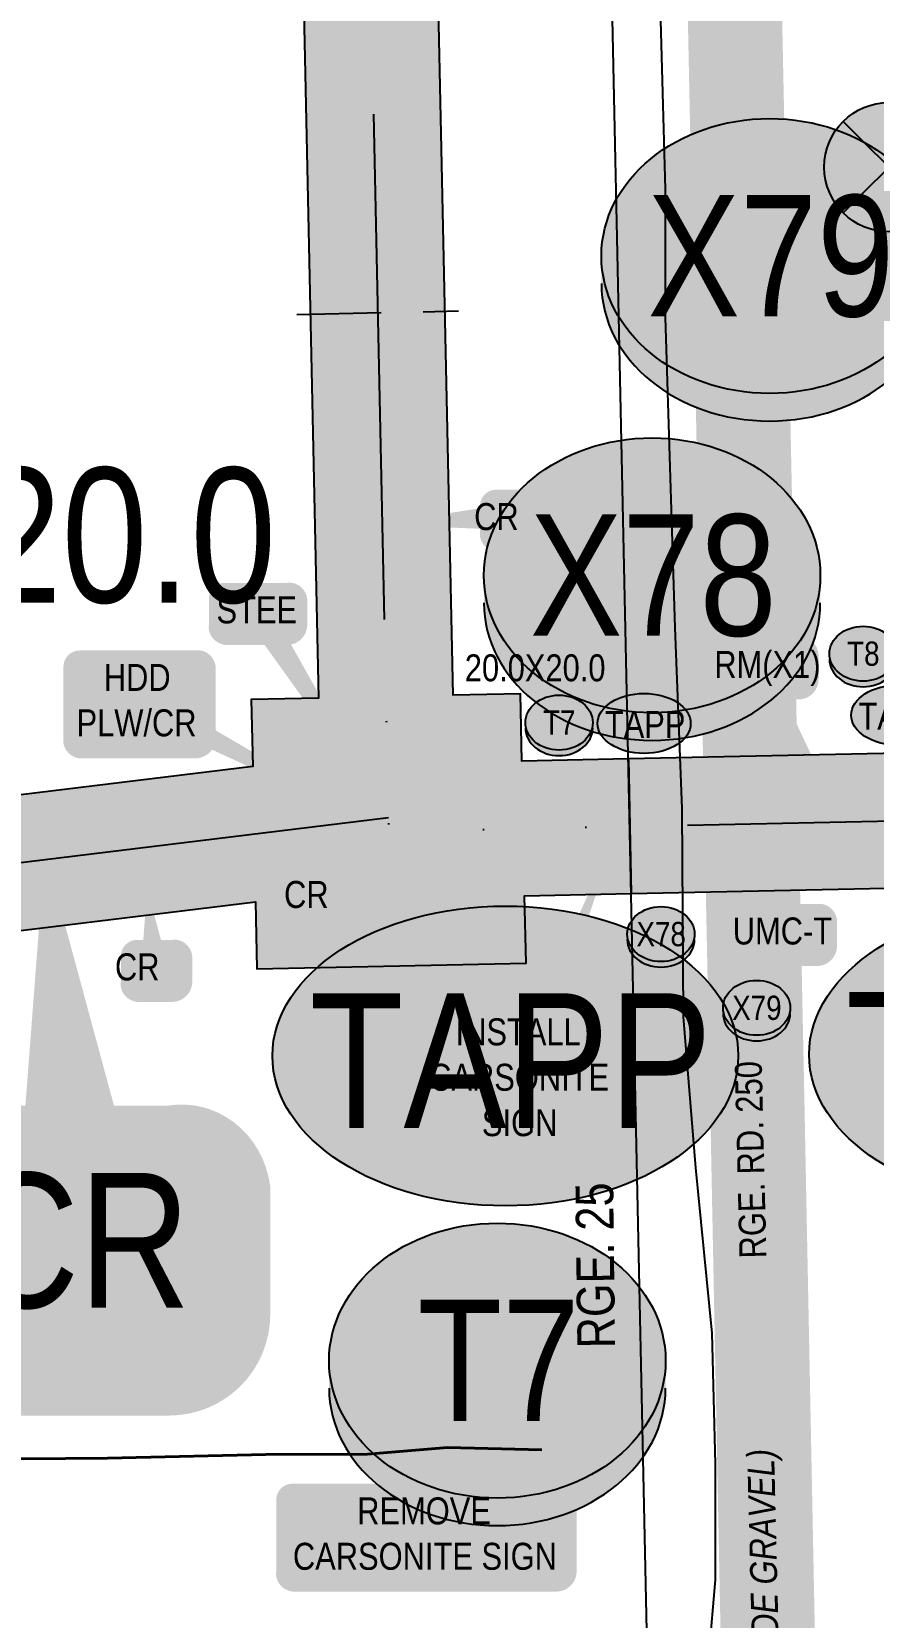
# Model space of a CAD drawing. Extents: x 88833 to 97610, y 5963373 to 5974710.
# Drawn here: x 93962.5 to 94025, y 5964333.6 to 5964451.3 of the extents above; entities that cross this region are included whole.
import ezdxf
from ezdxf.enums import TextEntityAlignment as Align

# ---------------------------------------------------------------- set-up
doc = ezdxf.new("R2010")
doc.units = 0
doc.header["$LTSCALE"] = 5
for name, pattern in [('COOP2', [10, 5, -1, 0, -1, 0, -1, 0, -1, 0, -1]), ('DASHDOT', [25.4, 12.7, -6.35, 0, -6.35]), ('foc-TIELINE', [1.875, 1.25, -0.625])]:
    doc.linetypes.add(name, pattern=pattern)
for name, color, linetype in [('AS-POWER-EXISTING-PP', 72, 'Continuous'), ('AS-ROADS', 254, 'Continuous'), ('AS-TELEPHONE', 224, 'foc-TEL'), ('CG-NOTES', 7, 'Continuous'), ('CG-NOTES-1000', 7, 'Continuous'), ('D-TXT-1000', 6, 'Continuous'), ('L-ROAD-T-1000', 7, 'Continuous'), ('L-SEC', 7, 'Continuous'), ('P-APEX RECON PAY ITEMS', 240, 'Continuous'), ('P-APEX RECON PAY ITEMS-1000', 240, 'Continuous'), ('P-APEX RECON-10m BUFFER', 51, 'COOP2'), ('P-APEX RECON-URBAN', 30, 'COOP2'), ('P-APEX RECON-WORK AREA', 104, 'Continuous'), ('P-BUFFER-PURPLE', 187, 'foc-TIELINE'), ('P-CROSSINGS', 250, 'Continuous'), ('P-CROSSINGS-1000', 250, 'Continuous')]:
    doc.layers.add(name, color=color, linetype=linetype)
for name, color, linetype, lineweight in [('AS-RECON EXISTING', 151, 'DASHDOT', 40), ('P-APEX RECON-TWS-T', 104, 'Continuous', 9), ('P-APEX RECON-TWS-T-1000', 104, 'Continuous', 9), ('T-TEXT-1000', 48, 'Continuous', 18)]:
    doc.layers.add(name, color=color, linetype=linetype, lineweight=lineweight)
doc.layers.add('P-APEX RECON-TO BE DRILLED-H', color=7, linetype='Continuous', true_color=0xffafe1)
doc.styles.add('175L', font='ARIALN.TTF', dxfattribs={"height": 2})
doc.styles.add('80', font='ARIALN.TTF', dxfattribs={"height": 10})
doc.styles.add('80L', font='ARIALN.TTF', dxfattribs={"height": 10})
doc.styles.add('80LS', font='ARIALNI.TTF', dxfattribs={"height": 10})
doc.styles.add('Crossing', font='ARIALN.TTF', dxfattribs={"height": 10})
doc.styles.add('foc-LtypeFont', font='ARIALN.TTF', dxfattribs={"height": 7.349999999999999})
doc.linetypes.add('foc-TEL', pattern='A,2,-1,["T",foc-LtypeFont,S=0.2,R=0,X=-0.425,Y=-0.75],-1.239999999999999,8', length=12.24)

# ---------------------------------------------------------------- blocks, each defined once
blk = doc.blocks.new('POWERPOLE')
h = blk.add_hatch(color=255)
edge = h.paths.add_edge_path()
edge.add_arc((0, 0), 0.9600000000000002, 0, 360)
at = {"linetype": 'Continuous'}
for p, q in [((0.678822509938982, -0.678822509938982), (-0.678822509938982, 0.678822509938982)), ((-0.678822509938982, -0.678822509938982), (0.678822509938982, 0.678822509938982))]:
    blk.add_line(p, q, dxfattribs=at)
blk.add_circle((0, 0), 0.9600000000000002, dxfattribs=at)
blk = doc.blocks.new('*U874')
at = {"true_color": 0xffffa8}
h = blk.add_hatch(color=51, dxfattribs=at)
edge = h.paths.add_edge_path()
edge.add_line((-6.499999999999975, -11.5), (6.499999999999975, -11.5))
edge.add_arc((6.499999999999982, -5.499999999999993), 6.000000000000007, 269.9999999999999, 359.9999999999999)
edge.add_line((12.49999999999999, -5.5), (12.49999999999999, 4))
edge.add_arc((6.499999999999982, 3.999999999999993), 6.000000000000007, 6.361109362927026e-14, 90.00000000000007)
edge.add_line((6.499999999999975, 10), (-6.499999999999975, 10))
edge.add_arc((-6.499999999999982, 3.999999999999993), 6.000000000000007, 89.99999999999993, 179.9999999999999)
edge.add_line((-12.49999999999999, 4), (-12.49999999999999, -5.5))
edge.add_arc((-6.499999999999982, -5.499999999999993), 6.000000000000007, 180, 270.0000000000001)
at = {"color": 240, "flags": 128}
for points in [[(-2.732105526386694, 28.91926412632639, 0, 9.999999999999995, 0), (0, 0, 4.999999999999997, 4.999999999999997, 0)], [(-0.9975861934179426, -11.43768851242966, 0, 10, 0), (0, 0, 5, 5, 0)]]:
    blk.add_lwpolyline(points, format="xyseb", dxfattribs=at)
blk.add_lwpolyline([(-6.499999999999975, -11.5, 3, 3, 0), (6.499999999999975, -11.5, 3, 3, 0.4142135623730951), (12.49999999999999, -5.5, 3, 3, 0), (12.49999999999999, 4, 3, 0, 0.4142135623730951), (6.499999999999975, 10, 0, 0, 0), (-6.499999999999975, 10, 0, 0, 0.4142135623730951), (-12.49999999999999, 4, 0, 0, 0), (-12.49999999999999, -5.5, 0, 3, 0.4142135623730951)], format="xyseb", close=True, dxfattribs=at)
at = {"color": 4, "style": '80'}
blk.add_attdef('OTHER_001', (-14.69645293315144, -5.003410641200546), '', height=10, dxfattribs=at)
blk = doc.blocks.new('*U879')
at = {"true_color": 0xffffa8}
h = blk.add_hatch(color=51, dxfattribs=at)
edge = h.paths.add_edge_path()
edge.add_line((-48.99999999999999, -20), (48.99999999999997, -20))
edge.add_arc((48.99999999999998, -13.99999999999999), 6.000000000000007, 269.9999999999999, 359.9999999999999)
edge.add_line((54.99999999999999, -14), (55, 12.5))
edge.add_arc((48.99999999999999, 12.49999999999999), 6.000000000000007, 6.785183320455494e-14, 90.00000000000007)
edge.add_line((48.99999999999999, 18.5), (-48.99999999999997, 18.5))
edge.add_arc((-48.99999999999998, 12.49999999999999), 6.000000000000007, 89.99999999999993, 179.9999999999999)
edge.add_line((-54.99999999999999, 12.5), (-55, -14))
edge.add_arc((-48.99999999999999, -13.99999999999999), 6.000000000000007, 180, 270.0000000000001)
at = {"color": 240, "flags": 128}
for points in [[(80.45326375901634, 30.95651052652251, 0, 9.999999999999988, 0), (0, 0, 4.999999999999994, 4.999999999999994, 0)], [(-0.9975861934179426, -11.43768851242966, 0, 10, 0), (0, 0, 5, 5, 0)]]:
    blk.add_lwpolyline(points, format="xyseb", dxfattribs=at)
blk.add_lwpolyline([(-48.99999999999999, -20, 3, 3, 0), (48.99999999999997, -20, 3, 3, 0.4142135623730951), (54.99999999999999, -14, 3, 3, 0), (55, 12.5, 3, 0, 0.4142135623730951), (48.99999999999999, 18.5, 0, 0, 0), (-48.99999999999997, 18.5, 0, 0, 0.4142135623730951), (-54.99999999999999, 12.5, 0, 0, 0), (-55, -14, 0, 3, 0.4142135623730951)], format="xyseb", close=True, dxfattribs=at)
at = {"color": 4, "style": '80'}
blk.add_attdef('OTHER_001', (-14.69645293315144, -5.003410641200546), '', height=10, dxfattribs=at)
blk = doc.blocks.new('*U881')
at = {"true_color": 0xffffa8}
h = blk.add_hatch(color=51, dxfattribs=at)
edge = h.paths.add_edge_path()
edge.add_line((-6.499999999999975, -11.5), (6.499999999999975, -11.5))
edge.add_arc((6.499999999999982, -5.499999999999993), 6.000000000000007, 269.9999999999999, 359.9999999999999)
edge.add_line((12.49999999999999, -5.5), (12.49999999999999, 4))
edge.add_arc((6.499999999999982, 3.999999999999993), 6.000000000000007, 6.361109362927026e-14, 90.00000000000007)
edge.add_line((6.499999999999975, 10), (-6.499999999999975, 10))
edge.add_arc((-6.499999999999982, 3.999999999999993), 6.000000000000007, 89.99999999999993, 179.9999999999999)
edge.add_line((-12.49999999999999, 4), (-12.49999999999999, -5.5))
edge.add_arc((-6.499999999999982, -5.499999999999993), 6.000000000000007, 180, 270.0000000000001)
at = {"color": 240, "flags": 128}
blk.add_lwpolyline([(-6.499999999999975, -11.5, 3, 3, 0), (6.499999999999975, -11.5, 3, 3, 0.4142135623730951), (12.49999999999999, -5.5, 3, 3, 0), (12.49999999999999, 4, 3, 0, 0.4142135623730951), (6.499999999999975, 10, 0, 0, 0), (-6.499999999999975, 10, 0, 0, 0.4142135623730951), (-12.49999999999999, 4, 0, 0, 0), (-12.49999999999999, -5.5, 0, 3, 0.4142135623730951)], format="xyseb", close=True, dxfattribs=at)
for points in [[(-51.46716582443788, -2.981952424071966, 0, 9.999999999999993, 0), (0, 0, 4.999999999999996, 4.999999999999996, 0)], [(-0.9975861934179426, -11.43768851242966, 0, 10, 0), (0, 0, 5, 5, 0)]]:
    blk.add_lwpolyline(points, format="xyseb", dxfattribs=at)
at = {"color": 4, "style": '80'}
blk.add_attdef('OTHER_001', (-14.69645293315144, -5.003410641200546), '', height=10, dxfattribs=at)
blk = doc.blocks.new('*U885')
at = {"true_color": 0xffffa8}
h = blk.add_hatch(color=51, dxfattribs=at)
edge = h.paths.add_edge_path()
edge.add_line((-16.49999999999998, -11.5), (16.49999999999997, -11.5))
edge.add_arc((16.49999999999998, -5.499999999999993), 6.000000000000007, 269.9999999999999, 359.9999999999999)
edge.add_line((22.49999999999998, -5.5), (22.5, 4))
edge.add_arc((16.49999999999999, 3.999999999999993), 6.000000000000007, 6.361109362927026e-14, 90.00000000000007)
edge.add_line((16.49999999999998, 10), (-16.49999999999997, 10))
edge.add_arc((-16.49999999999998, 3.999999999999993), 6.000000000000007, 89.99999999999993, 179.9999999999999)
edge.add_line((-22.49999999999998, 4), (-22.5, -5.5))
edge.add_arc((-16.49999999999999, -5.499999999999993), 6.000000000000007, 180, 270.0000000000001)
at = {"color": 240, "flags": 128}
blk.add_lwpolyline([(-16.49999999999998, -11.5, 3, 3, 0), (16.49999999999997, -11.5, 3, 3, 0.4142135623730951), (22.49999999999998, -5.5, 3, 3, 0), (22.5, 4, 3, 0, 0.4142135623730951), (16.49999999999998, 10, 0, 0, 0), (-16.49999999999997, 10, 0, 0, 0.4142135623730951), (-22.49999999999998, 4, 0, 0, 0), (-22.5, -5.5, 0, 3, 0.4142135623730951)], format="xyseb", close=True, dxfattribs=at)
for points in [[(-19.91225860483798, -61.8350354805278, 0, 10, 0), (0, 0, 5, 5, 0)], [(34.33774139495974, -61.38503548075945, 0, 9.999999999999988, 0), (0, 0, 4.999999999999994, 4.999999999999994, 0)]]:
    blk.add_lwpolyline(points, format="xyseb", dxfattribs=at)
at = {"color": 4, "style": '80'}
blk.add_attdef('OTHER_001', (-14.69645293315144, -5.003410641200546), '', height=10, dxfattribs=at)
blk = doc.blocks.new('*U886')
at = {"true_color": 0xffffa8}
h = blk.add_hatch(color=51, dxfattribs=at)
edge = h.paths.add_edge_path()
edge.add_line((-16.49999999999998, -11.5), (16.49999999999997, -11.5))
edge.add_arc((16.49999999999998, -5.499999999999993), 6.000000000000007, 269.9999999999999, 359.9999999999999)
edge.add_line((22.49999999999998, -5.5), (22.5, 4))
edge.add_arc((16.49999999999999, 3.999999999999993), 6.000000000000007, 6.361109362927026e-14, 90.00000000000007)
edge.add_line((16.49999999999998, 10), (-16.49999999999997, 10))
edge.add_arc((-16.49999999999998, 3.999999999999993), 6.000000000000007, 89.99999999999993, 179.9999999999999)
edge.add_line((-22.49999999999998, 4), (-22.5, -5.5))
edge.add_arc((-16.49999999999999, -5.499999999999993), 6.000000000000007, 180, 270.0000000000001)
at = {"color": 240, "flags": 128}
for points in [[(-33.37095935483052, 39.18863595066218, 0, 9.999999999999988, 0), (0, 0, 4.999999999999994, 4.999999999999994, 0)], [(-0.9975861934179426, -11.43768851242966, 0, 10, 0), (0, 0, 5, 5, 0)]]:
    blk.add_lwpolyline(points, format="xyseb", dxfattribs=at)
blk.add_lwpolyline([(-16.49999999999998, -11.5, 3, 3, 0), (16.49999999999997, -11.5, 3, 3, 0.4142135623730951), (22.49999999999998, -5.5, 3, 3, 0), (22.5, 4, 3, 0, 0.4142135623730951), (16.49999999999998, 10, 0, 0, 0), (-16.49999999999997, 10, 0, 0, 0.4142135623730951), (-22.49999999999998, 4, 0, 0, 0), (-22.5, -5.5, 0, 3, 0.4142135623730951)], format="xyseb", close=True, dxfattribs=at)
at = {"color": 4, "style": '80'}
blk.add_attdef('OTHER_001', (-14.69645293315144, -5.003410641200546), '', height=10, dxfattribs=at)
blk = doc.blocks.new('TAPP_Access_Point')
h = blk.add_hatch(color=255)
h.dxf.hatch_style = 1
edge = h.paths.add_edge_path()
edge.add_ellipse((-0.3951519758265931, 0.3492528635715644), major_axis=(-17.30533953341364, 0), ratio=0.6432188296777427, start_angle=0, end_angle=360)
at = {"color": 170}
blk.add_ellipse((-0.3951519758265931, 0.3492528635715644), major_axis=(-17.30533953341364, 0), ratio=0.6432188296777427, dxfattribs=at)
at = {"color": 170, "style": '175L'}
blk.add_text('TAPP', height=10, dxfattribs=at).set_placement((0, 0), align=Align.MIDDLE_CENTER)
blk = doc.blocks.new('*U887')
at = {"true_color": 0xffffa8}
h = blk.add_hatch(color=51, dxfattribs=at)
edge = h.paths.add_edge_path()
edge.add_line((-31.49999999999999, -28.5), (31.49999999999997, -28.5))
edge.add_arc((31.49999999999998, -22.49999999999999), 6.000000000000007, 269.9999999999999, 359.9999999999999)
edge.add_line((37.49999999999999, -22.5), (37.5, 21))
edge.add_arc((31.49999999999999, 20.99999999999999), 6.000000000000007, 6.785183320455494e-14, 90.00000000000007)
edge.add_line((31.49999999999999, 27), (-31.49999999999997, 27))
edge.add_arc((-31.49999999999998, 20.99999999999999), 6.000000000000007, 89.99999999999993, 179.9999999999999)
edge.add_line((-37.49999999999999, 21), (-37.5, -22.5))
edge.add_arc((-31.49999999999999, -22.49999999999999), 6.000000000000007, 180, 270.0000000000001)
at = {"color": 240, "flags": 128}
for points in [[(37.26616467836492, 92.9889299662598, 0, 9.999999999999988, 0), (0, 0, 4.999999999999994, 4.999999999999994, 0)], [(-0.9975861934179426, -11.43768851242966, 0, 10, 0), (0, 0, 5, 5, 0)]]:
    blk.add_lwpolyline(points, format="xyseb", dxfattribs=at)
blk.add_lwpolyline([(-31.49999999999999, -28.5, 3, 3, 0), (31.49999999999997, -28.5, 3, 3, 0.4142135623730951), (37.49999999999999, -22.5, 3, 3, 0), (37.5, 21, 3, 0, 0.4142135623730951), (31.49999999999999, 27, 0, 0, 0), (-31.49999999999997, 27, 0, 0, 0.4142135623730951), (-37.49999999999999, 21, 0, 0, 0), (-37.5, -22.5, 0, 3, 0.4142135623730951)], format="xyseb", close=True, dxfattribs=at)
at = {"color": 4, "style": '80'}
blk.add_attdef('OTHER_001', (-14.69645293315144, -5.003410641200546), '', height=10, dxfattribs=at)
blk = doc.blocks.new('*U888')
at = {"true_color": 0xffffa8}
h = blk.add_hatch(color=51, dxfattribs=at)
edge = h.paths.add_edge_path()
edge.add_line((-21.49999999999998, -20), (21.49999999999997, -20))
edge.add_arc((21.49999999999998, -13.99999999999999), 6.000000000000007, 269.9999999999999, 359.9999999999999)
edge.add_line((27.49999999999999, -14), (27.49999999999999, 12.5))
edge.add_arc((21.49999999999999, 12.49999999999999), 6.000000000000007, 6.785183320455494e-14, 90.00000000000007)
edge.add_line((21.49999999999998, 18.5), (-21.49999999999997, 18.5))
edge.add_arc((-21.49999999999998, 12.49999999999999), 6.000000000000007, 89.99999999999993, 179.9999999999999)
edge.add_line((-27.49999999999999, 12.5), (-27.49999999999999, -14))
edge.add_arc((-21.49999999999999, -13.99999999999999), 6.000000000000007, 180, 270.0000000000001)
at = {"color": 240, "flags": 128}
blk.add_lwpolyline([(-21.49999999999998, -20, 3, 3, 0), (21.49999999999997, -20, 3, 3, 0.4142135623730951), (27.49999999999999, -14, 3, 3, 0), (27.49999999999999, 12.5, 3, 0, 0.4142135623730951), (21.49999999999998, 18.5, 0, 0, 0), (-21.49999999999997, 18.5, 0, 0, 0.4142135623730951), (-27.49999999999999, 12.5, 0, 0, 0), (-27.49999999999999, -14, 0, 3, 0.4142135623730951)], format="xyseb", close=True, dxfattribs=at)
for points in [[(-0.9975861934179426, -11.43768851242966, 0, 10, 0), (0, 0, 5, 5, 0)], [(93.23030136068812, -48.59461588830122, 0, 9.999999999999986, 0), (0, 0, 4.999999999999993, 4.999999999999993, 0)]]:
    blk.add_lwpolyline(points, format="xyseb", dxfattribs=at)
at = {"color": 4, "style": '80'}
blk.add_attdef('OTHER_001', (-14.69645293315144, -5.003410641200546), '', height=10, dxfattribs=at)
blk = doc.blocks.new('xing2')
h = blk.add_hatch(color=50)
h.dxf.hatch_style = 1
edge = h.paths.add_edge_path()
edge.add_ellipse((0, 0), major_axis=(-12.5, 0), ratio=0.8162973455633619, start_angle=0, end_angle=360)
h = blk.add_hatch(color=250)
h.dxf.hatch_style = 1
edge = h.paths.add_edge_path()
edge.add_ellipse((0, -2.047489049626165), major_axis=(-12.5, 0), ratio=0.8162973455633619, start_angle=0, end_angle=180)
edge.add_line((12.5, -2.047489049626165), (12.5, 0))
edge.add_ellipse((0, 0), major_axis=(-12.5, 0), ratio=0.8162973455633619, start_angle=0, end_angle=180, ccw=False)
edge.add_line((-12.5, 0), (-12.5, -2.047489049626165))
at = {"color": 250}
blk.add_ellipse((0, 0), major_axis=(-12.5, 0), ratio=0.8162973455633619, dxfattribs=at)
blk.add_ellipse((0, -2.047489049626165), major_axis=(-12.5, 0), ratio=0.8162973455633619, start_param=0, end_param=3.141592653589793, dxfattribs=at)
at = {"color": 250, "style": 'Crossing'}
blk.add_attdef('CROSSING', text='', height=9, dxfattribs=at).set_placement((0.08916442567715421, 0.0199513138486509), align=Align.MIDDLE_CENTER)
at = {"color": 250, "style": 'Crossing', "flags": 1}
for tag, p in [('OWNER', (0.08916442567715421, -12.49201765665748)), ('DESCRIPTION', (0.08916442567715421, -25.770021277247)), ('LOCATION', (0.08916442567715421, -39.30337514164421)), ('DWG_REF', (0.08916442567715421, -52.83672900604233))]:
    blk.add_attdef(tag, text='', height=9, dxfattribs=at).set_placement(p, align=Align.MIDDLE_CENTER)
blk = doc.blocks.new('Well_proximity')
h = blk.add_hatch(color=191)
h.dxf.hatch_style = 1
edge = h.paths.add_edge_path()
edge.add_ellipse((0, 0), major_axis=(-12.5, 0), ratio=0.8162973455633618, start_angle=0, end_angle=360)
h = blk.add_hatch(color=250)
h.dxf.hatch_style = 1
edge = h.paths.add_edge_path()
edge.add_ellipse((0, -2.047489049626165), major_axis=(-12.5, 0), ratio=0.8162973455633618, start_angle=0, end_angle=180)
edge.add_line((12.5, -2.047489049626165), (12.5, 0))
edge.add_ellipse((0, 0), major_axis=(-12.5, 0), ratio=0.8162973455633618, start_angle=0, end_angle=180, ccw=False)
edge.add_line((-12.5, 0), (-12.5, -2.047489049626165))
at = {"color": 250}
blk.add_ellipse((0, 0), major_axis=(-12.5, 0), ratio=0.8162973455633618, dxfattribs=at)
blk.add_ellipse((0, -2.047489049626165), major_axis=(-12.5, 0), ratio=0.8162973455633618, start_param=0, end_param=3.141592653589793, dxfattribs=at)
at = {"color": 250, "style": '80L'}
blk.add_attdef('CROSSING', text='', height=9, dxfattribs=at).set_placement((0.0891644256771542, 0.0199513138486509), align=Align.MIDDLE_CENTER)
blk = doc.blocks.new('*U1202')
at = {"true_color": 0xffffa8}
h = blk.add_hatch(color=51, dxfattribs=at)
edge = h.paths.add_edge_path()
edge.add_line((-6.499999999999975, -11.5), (6.499999999999975, -11.5))
edge.add_arc((6.499999999999982, -5.499999999999993), 6.000000000000007, 269.9999999999999, 359.9999999999999)
edge.add_line((12.49999999999999, -5.5), (12.49999999999999, 4))
edge.add_arc((6.499999999999982, 3.999999999999993), 6.000000000000007, 6.361109362927026e-14, 90.00000000000007)
edge.add_line((6.499999999999975, 10), (-6.499999999999975, 10))
edge.add_arc((-6.499999999999982, 3.999999999999993), 6.000000000000007, 89.99999999999993, 179.9999999999999)
edge.add_line((-12.49999999999999, 4), (-12.49999999999999, -5.5))
edge.add_arc((-6.499999999999982, -5.499999999999993), 6.000000000000007, 180, 270.0000000000001)
at = {"color": 240, "flags": 128}
for points in [[(61.6071841013018, 16.53955131549207, 0, 9.999999999999988, 0), (0, 0, 4.999999999999994, 4.999999999999994, 0)], [(-0.9975861934179426, -11.43768851242966, 0, 10, 0), (0, 0, 5, 5, 0)]]:
    blk.add_lwpolyline(points, format="xyseb", dxfattribs=at)
blk.add_lwpolyline([(-6.499999999999975, -11.5, 3, 3, 0), (6.499999999999975, -11.5, 3, 3, 0.4142135623730951), (12.49999999999999, -5.5, 3, 3, 0), (12.49999999999999, 4, 3, 0, 0.4142135623730951), (6.499999999999975, 10, 0, 0, 0), (-6.499999999999975, 10, 0, 0, 0.4142135623730951), (-12.49999999999999, 4, 0, 0, 0), (-12.49999999999999, -5.5, 0, 3, 0.4142135623730951)], format="xyseb", close=True, dxfattribs=at)
at = {"color": 4, "style": '80'}
blk.add_attdef('OTHER_001', (-14.69645293315144, -5.003410641200546), '', height=10, dxfattribs=at)
blk = doc.blocks.new('*U1203')
at = {"true_color": 0xffffa8}
h = blk.add_hatch(color=51, dxfattribs=at)
edge = h.paths.add_edge_path()
edge.add_line((-11.49999999999998, -11.5), (11.49999999999997, -11.5))
edge.add_arc((11.49999999999998, -5.499999999999993), 6.000000000000007, 269.9999999999999, 359.9999999999999)
edge.add_line((17.49999999999999, -5.5), (17.49999999999999, 4))
edge.add_arc((11.49999999999999, 3.999999999999993), 6.000000000000007, 6.361109362927026e-14, 90.00000000000007)
edge.add_line((11.49999999999998, 10), (-11.49999999999997, 10))
edge.add_arc((-11.49999999999998, 3.999999999999993), 6.000000000000007, 89.99999999999993, 179.9999999999999)
edge.add_line((-17.49999999999999, 4), (-17.49999999999999, -5.5))
edge.add_arc((-11.49999999999999, -5.499999999999993), 6.000000000000007, 180, 270.0000000000001)
at = {"color": 240, "flags": 128}
blk.add_lwpolyline([(-11.49999999999998, -11.5, 3, 3, 0), (11.49999999999997, -11.5, 3, 3, 0.4142135623730951), (17.49999999999999, -5.5, 3, 3, 0), (17.49999999999999, 4, 3, 0, 0.4142135623730951), (11.49999999999998, 10, 0, 0, 0), (-11.49999999999997, 10, 0, 0, 0.4142135623730951), (-17.49999999999999, 4, 0, 0, 0), (-17.49999999999999, -5.5, 0, 3, 0.4142135623730951)], format="xyseb", close=True, dxfattribs=at)
for points in [[(-0.9975861934179426, -11.43768851242966, 0, 10, 0), (0, 0, 5, 5, 0)], [(49.15141633518671, -77.15108904326571, 0, 9.999999999999986, 0), (0, 0, 4.999999999999993, 4.999999999999993, 0)]]:
    blk.add_lwpolyline(points, format="xyseb", dxfattribs=at)
at = {"color": 4, "style": '80'}
blk.add_attdef('OTHER_001', (-14.69645293315144, -5.003410641200546), '', height=10, dxfattribs=at)

msp = doc.modelspace()

# ---------------------------------------------------------------- hatches: boundary and pattern name
at = {"layer": 'P-APEX RECON-10m BUFFER', "transparency": 33554687}
h = msp.add_hatch(color=256, dxfattribs=at)
h.dxf.hatch_style = 1
h.paths.add_polyline_path([(93977.86922888833, 5964680.885637389), (93983.82859385134, 5964401.83657913), (93978.83779549922, 5964401.732059254), (93978.94191433479, 5964396.760411004), (93953.19807825437, 5964393.623967768), (93952.59386662395, 5964398.583319487), (93932.75645974673, 5964396.166472967), (93935.17330626698, 5964376.329066089), (93955.01071314454, 5964378.74591261), (93954.40650151444, 5964383.705264329), (93979.1521837403, 5964386.720099702), (93979.25622092882, 5964381.752350075), (93999.23593010812, 5964382.170775504), (93999.13132375563, 5964387.165702564), (94007.04555850697, 5964387.331446572), (94006.83241995277, 5964397.321218945), (93998.92211104065, 5964397.155557155), (93998.81750467852, 5964402.150484683), (93993.81844929403, 5964402.045791873), (93987.85911124866, 5964681.093589698)])
h = msp.add_hatch(color=256, dxfattribs=at)
h.dxf.hatch_style = 1
h.paths.add_polyline_path([(94007.04555850697, 5964387.331446572), (94027.14514749341, 5964387.752382588), (94026.93200893918, 5964397.742154961), (94006.83241995277, 5964397.321218945)])
at = {"layer": 'P-APEX RECON-TO BE DRILLED-H', "transparency": 33554687}
h = msp.add_hatch(color=256, dxfattribs=at)
h.dxf.hatch_style = 1
h.paths.add_polyline_path([(93989.1414691664, 5964386.956489827), (93988.93225645096, 5964396.946344418), (94051.94574149772, 5964398.266005499), (94052.0503478506, 5964393.271078438), (94052.15495421326, 5964388.276150898)])

# ---------------------------------------------------------------- linework, layer by layer
at = {"layer": 'AS-RECON EXISTING', "flags": 128}
msp.add_lwpolyline([(94000.4165563316, 5964346.082873527), (93993.3921436137, 5964346.23874475), (93987.47558075875, 5964345.754346588), (93979.91607047022, 5964345.71525341), (93968.15655835287, 5964345.463937354), (93961.9275159861, 5964345.41380883), (93958.57234630459, 5964345.491897201), (93957.76514997297, 5964345.630782363)], dxfattribs=at)
at = {"layer": 'AS-ROADS', "const_width": 7.000000000000012, "flags": 128}
msp.add_lwpolyline([(94020.18167347279, 5964179.764959783), (94016.38389049683, 5964372.857735087), (94000.1330308254, 5965162.172428597), (93985.10416949596, 5965906.543056373), (93958.31183580693, 5967160.051705897), (93939.04280299635, 5968064.274779486), (93917.29502456878, 5969118.160662154), (93899.54201417332, 5969937.457268883), (93880.53157597387, 5970849.510059006)], dxfattribs=at)
at = {"layer": 'AS-TELEPHONE', "flags": 128}
msp.add_lwpolyline([(94012.91440254354, 5964179.611879214), (94010.91547273284, 5964278.386436203), (94010.0980515561, 5964318.807863244), (94010.40463183266, 5964321.729985937), (94010.53307492688, 5964323.719764458), (94011.34537566104, 5964325.753116277), (94012.65415376516, 5964328.872636538), (94013.30739279029, 5964336.440567533), (94013.30753086155, 5964345.029580318), (94013.06258789009, 5964354.729378949), (94011.83865966518, 5964366.981371439), (94010.93426195573, 5964378.202930959), (94010.82808986424, 5964393.644374206), (94010.30472804731, 5964407.060599233), (94009.59215343982, 5964430.091934858), (94009.58638037724, 5964439.575672997), (94002.76547273283, 5964681.403436202), (93994.62647273297, 5965083.194436203), (93978.18947273283, 5965889.540436197), (93970.2426569318, 5966298.636106865), (93969.16575154332, 5966347.269305781), (93968.63350872551, 5966367.667020313), (93968.87754078346, 5966388.076810608)], dxfattribs=at)
at = {"layer": 'L-SEC', "flags": 128}
msp.add_lwpolyline([(94009.37600000021, 5964278.104), (93992.2110000002, 5965082.625)], dxfattribs=at)
at = {"layer": 'P-APEX RECON-URBAN', "ltscale": 1.5, "flags": 128}
for points in [[(89862.3144231309, 5969420.077827768), (89867.2103470219, 5969428.524596035), (89870.14172876735, 5969432.837993488), (89871.23414804651, 5969440.262044829), (89870.98573738692, 5969451.31204584), (89869.21394255273, 5969465.882083628), (89874.38183079123, 5969505.037689408), (89878.80659277725, 5969544.863734503), (89884.1514435575, 5969585.191215969), (89892.20559743706, 5969617.100633054), (89902.64243527879, 5969647.039175081), (89920.51151465335, 5969655.251927998), (90029.9257993548, 5969662.380119214), (90138.48069039815, 5969668.857980965), (90357.81694192986, 5969689.032902524), (90562.77498142899, 5969696.813603154), (90589.95981035582, 5969720.18618715), (90720.27254620194, 5969722.878932685), (90776.00617715603, 5969735.86694721), (91186.50274065787, 5969696.001902156), (91462.20749338125, 5969691.780471366), (92125.72649659759, 5969704.861594442), (92128.77294061036, 5969486.170019364), (92217.36435684729, 5969300.618202974), (92221.26775278136, 5969073.304265536), (93093.27690921753, 5969087.635830862), (93106.74073312819, 5968355.068553096), (93124.6981280196, 5968305.644354363), (93129.21661116328, 5968093.237360269), (93161.83295964824, 5968029.816529077), (93132.24549880826, 5967948.401460741), (93140.25788409355, 5967559.936543403), (93144.05561528994, 5967553.379365988), (93150.53987551002, 5967550.023315996), (93471.98933182954, 5967554.97460513), (93537.10975395488, 5967530.141949479), (93807.32326681334, 5967535.904419597), (93870.96798301328, 5967527.575662247), (94192.33727641888, 5967535.661390393), (94197.92342547815, 5967257.787708892), (94078.16795056922, 5967114.694833948), (94085.55366437012, 5966738.87183281), (94086.15603930214, 5966675.150077878), (93941.51745095891, 5966671.159270513), (93944.01049299899, 5966553.478190036), (93958.0435776508, 5965888.319777539), (93972.59845403822, 5965166.716988068), (93975.55523176982, 5965146.730762534), (93977.13828254829, 5965068.998099279), (93975.00792905138, 5965048.860464028), (93989.0368628249, 5964391.951417144), (94052.05034787196, 5964393.271078225), (94345.15548319234, 5964399.496451166), (94346.84279578344, 5964325.41703755), (94351.14867279292, 5964301.360032139), (94401.94702974972, 5964302.499872417), (94446.67188581123, 5964297.430563057), (95465.60363415693, 5964319.322975862)], [(93989.0224886422, 5964392.955590937), (93943.88358644546, 5964387.456192788)]]:
    msp.add_lwpolyline(points, dxfattribs=at)
at = {"layer": 'P-APEX RECON-WORK AREA', "flags": 128}
for points in [[(93977.86922888833, 5964680.885637389), (93983.82859385134, 5964401.83657913), (93978.83779549922, 5964401.732059254), (93978.94191433479, 5964396.760411004), (93953.19807825437, 5964393.623967768), (93952.59386662395, 5964398.583319487), (93932.75645974673, 5964396.166472967), (93935.17330626698, 5964376.329066089), (93955.01071314454, 5964378.74591261), (93954.40650151444, 5964383.705264329), (93979.1521837403, 5964386.720099702), (93979.25622092882, 5964381.752350075), (93999.23593010812, 5964382.170775504), (93999.13132375563, 5964387.165702564), (94007.04555850697, 5964387.331446572), (94006.83241995277, 5964397.321218945), (93998.92211104065, 5964397.155557155), (93998.81750467852, 5964402.150484683), (93993.81844929403, 5964402.045791873), (93987.85911124866, 5964681.093589698)], [(94007.04555850697, 5964387.331446572), (94027.14514749341, 5964387.752382588), (94026.93200893918, 5964397.742154961), (94006.83241995277, 5964397.321218945)]]:
    msp.add_lwpolyline(points, close=True, dxfattribs=at)
at = {"layer": 'P-BUFFER-PURPLE'}
msp.add_line((93982.2212365126, 5964430.302850269), (93994.20895724215, 5964430.558859743), dxfattribs=at)

# ---------------------------------------------------------------- block references
at = {"layer": 'AS-POWER-EXISTING-PP', "xscale": 5, "yscale": 5, "zscale": 5}
msp.add_blockref('POWERPOLE', (94026.17831798336, 5964441.227575972), dxfattribs=at)
at = {"layer": 'CG-NOTES', "xscale": 0.9992045070000001, "yscale": 0.9992045070000001, "zscale": 0.9992045070000001}
for p in [(93998.09265310512, 5964374.944114357), (94037.93631804691, 5964375.042378509)]:
    msp.add_blockref('TAPP_Access_Point', p, dxfattribs=at)
at = {"layer": 'CG-NOTES-1000', "xscale": 0.1998409014, "yscale": 0.1998409014, "zscale": 0.1998409014}
for p in [(94008.07820971227, 5964399.888200705), (94026.90662121878, 5964400.504950573)]:
    msp.add_blockref('TAPP_Access_Point', p, dxfattribs=at)
at = {"layer": 'P-APEX RECON PAY ITEMS'}
ref = msp.add_blockref('*U874', (93966.2448633831, 5964361.615809875), dxfattribs=at)
ref.add_attrib('OTHER_001', 'CR', (93957.78306256453, 5964356.612399234), dxfattribs={"layer": '0', "color": 4, "height": 10, "style": '80'})
at = {"layer": 'P-APEX RECON PAY ITEMS-1000', "xscale": 0.2, "yscale": 0.2, "zscale": 0.2}
for name, p, values in [('*U881', (93998.3226624288, 5964415.302853555), {'OTHER_001': 'CR'}), ('*U885', (94016.15245172111, 5964404.337007095), {'OTHER_001': 'RM(X1)'}), ('*U886', (94017.52419187107, 5964384.56227281), {'OTHER_001': 'UMC-T'}), ('*U1202', (93984.20889513285, 5964387.271678895), {'OTHER_001': 'CR'}), ('*U874', (93971.65284073706, 5964381.901125944), {'OTHER_001': 'CR'})]:
    msp.add_blockref(name, p, dxfattribs=at).add_auto_attribs(values)
at = {"layer": 'P-APEX RECON PAY ITEMS-1000'}
ref = msp.add_blockref('*U888', (93970.39080255276, 5964401.670340322), dxfattribs=dict(at, xscale=0.2, yscale=0.2, zscale=0.2))
ref.add_attrib('OTHER_001', 'HDD', (93967.88534552684, 5964402.371795529), dxfattribs={"layer": '0', "color": 4, "height": 2, "style": '80'})
ref.add_attrib('OTHER_002', 'PLW/CR', (93965.86419955139, 5964399.002991527), dxfattribs={"layer": '0', "color": 4, "height": 2, "style": '80'})
ref = msp.add_blockref('*U887', (93998.71676706447, 5964373.712214006), dxfattribs=dict(at, xscale=0.2, yscale=0.2, zscale=0.2))
ref.add_attrib('OTHER_001', 'INSTALL', (93994.00326092531, 5964376.08033588), dxfattribs={"layer": '0', "color": 4, "height": 2, "style": '80'})
ref.add_attrib('OTHER_002', 'CARSONITE', (93992.04146010676, 5964372.711531878), dxfattribs={"layer": '0', "color": 4, "height": 2, "style": '80'})
ref.add_attrib('OTHER_003', 'SIGN', (93995.95960471794, 5964369.342727875), dxfattribs={"layer": '0', "color": 4, "height": 2, "style": '80'})
ref = msp.add_blockref('*U879', (93991.68934724825, 5964339.858697894), dxfattribs=dict(at, xscale=0.2, yscale=0.2, zscale=0.2))
ref.add_attrib('OTHER_001', 'REMOVE', (93986.69821491536, 5964340.542417767), dxfattribs={"layer": '0', "color": 4, "height": 2, "style": '80'})
ref.add_attrib('OTHER_002', 'CARSONITE SIGN', (93981.92877426054, 5964337.173613764), dxfattribs={"layer": '0', "color": 4, "height": 2, "style": '80'})
at = {"layer": 'P-CROSSINGS', "xscale": 0.9992045070000001, "yscale": 0.9992045070000001, "zscale": 0.9992045070000001}
for name, p, values in [('xing2', (94017.32027996525, 5964434.633632473), {'CROSSING': 'X79'}), ('Well_proximity', (93997.10477645556, 5964352.690594026), {'CROSSING': 'T7'})]:
    msp.add_blockref(name, p, dxfattribs=at).add_auto_attribs(values)
at = {"layer": 'P-CROSSINGS-1000', "xscale": 0.1998409014, "yscale": 0.1998409014, "zscale": 0.1998409014}
for name, p, values in [('Well_proximity', (94024.26236012945, 5964405.131742915), {'CROSSING': 'T8'}), ('Well_proximity', (94001.68539791103, 5964400.020434686), {'CROSSING': 'T7'}), ('xing2', (94009.25075729287, 5964384.329084437), {'CROSSING': 'X78'}), ('xing2', (94016.3567088822, 5964378.860792674), {'CROSSING': 'X79'})]:
    msp.add_blockref(name, p, dxfattribs=at).add_auto_attribs(values)

# ---------------------------------------------------------------- texts
at = {"layer": 'D-TXT-1000', "color": 3, "insert": (94003.04383075309, 5964353.58637958), "char_height": 2.800000000000005, "attachment_point": 1, "rotation": 90.65514510713209, "style": '80L'}
msp.add_mtext_dynamic_manual_height_columns('RGE. 25', width=12.18120984888529, gutter_width=47.5, heights=[0], dxfattribs=at)
at = {"layer": 'L-ROAD-T-1000', "insert": (94014.90878640652, 5964367.565359224), "char_height": 1.999999999999999, "width": 14.83755408973085, "attachment_point": 2, "rotation": 91.40944444444446, "style": '80L'}
msp.add_mtext('RGE. RD. 250', dxfattribs=at)
at = {"layer": 'T-TEXT-1000', "insert": (94015.96789321798, 5964333.135122783), "char_height": 1.999999999999999, "width": 27.12837226542025, "attachment_point": 2, "rotation": 91.40944444444446, "style": '80LS'}
msp.add_mtext('(HIGH GRADE GRAVEL)', dxfattribs=at)

# ---------------------------------------------------------------- next in the draw order: texts
at = {"layer": 'P-APEX RECON-TWS-T', "insert": (93928.45495235428, 5964418.929369141), "char_height": 9.999999999999996, "attachment_point": 1, "style": '175L', "bg_fill": 3, "box_fill_scale": 1.1, "bg_fill_color": 256, "bg_fill_transparency": 0}
msp.add_mtext_dynamic_manual_height_columns('20.0X20.0', width=49.8612551159618, gutter_width=100, heights=[0], dxfattribs=at)
at = {"layer": 'P-APEX RECON-TWS-T-1000', "insert": (93994.6882135123, 5964405.084459577), "char_height": 1.999999999999999, "attachment_point": 1, "style": '175L', "bg_fill": 3, "box_fill_scale": 1.1, "bg_fill_color": 256, "bg_fill_transparency": 0}
msp.add_mtext_dynamic_manual_height_columns('20.0X20.0', width=10.36248612282679, gutter_width=100, heights=[0], dxfattribs=at)

# ---------------------------------------------------------------- next in the draw order: block references
at = {"layer": 'P-APEX RECON PAY ITEMS-1000', "xscale": 0.2, "yscale": 0.2, "zscale": 0.2}
msp.add_blockref('*U1203', (93979.19220537515, 5964408.385808741), dxfattribs=at).add_auto_attribs({'OTHER_001': 'STEE'})
at = {"layer": 'P-CROSSINGS', "xscale": 0.9992045070000001, "yscale": 0.9992045070000001, "zscale": 0.9992045070000001}
msp.add_blockref('xing2', (94008.59344700529, 5964410.944359158), dxfattribs=at).add_auto_attribs({'CROSSING': 'X78'})

doc.saveas('drawing.dxf')
